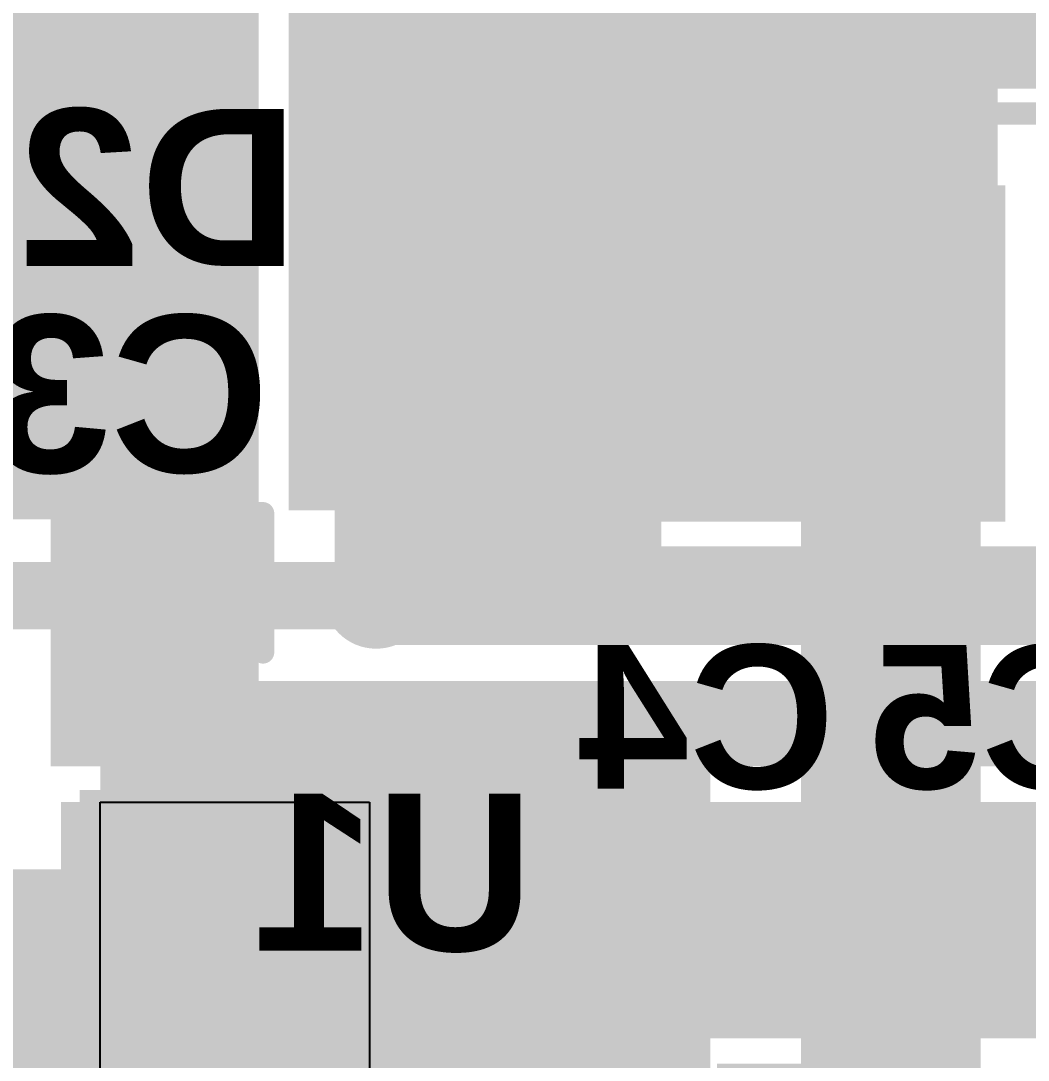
# Model space of a CAD drawing. Header units: millimetres. Extents: x -1.46 to 1.41, y -0.13 to 2.68.
# Drawn here: x -0.7577 to -0.5332, y 2.1085 to 2.3401 of the extents above; entities that cross this region are included whole.
import ezdxf

# ---------------------------------------------------------------- set-up
doc = ezdxf.new("R2010")
doc.units = ezdxf.units.MM
doc.header["$MEASUREMENT"] = 0
for name, color, linetype in [('BottomLayer', 5, 'Continuous'), ('BottomOverlay', 54, 'Continuous'), ('BottomPaste', 16, 'Continuous'), ('BottomSolder', 6, 'Continuous'), ('Mechanical2', 216, 'Continuous'), ('TopLayer', 1, 'Continuous'), ('TopSolder', 216, 'Continuous'), ('ViaHoleLayer', 16, 'Continuous')]:
    doc.layers.add(name, color=color, linetype=linetype)
doc.styles.add('Arial', font='arialbd.ttf', dxfattribs={"height": 0.2})

# ---------------------------------------------------------------- blocks, each defined once
blk = doc.blocks.new('CAP_0603_B_63')
at = {"layer": 'BottomLayer'}
for points in [[(-0.045, -0.0175), (-0.045, 0.0175), (-0.015, 0.0175), (-0.015, -0.0175)], [(0.015, -0.0175), (0.015, 0.0175), (0.045, 0.0175), (0.045, -0.0175)]]:
    blk.add_hatch(color=5, dxfattribs=at).paths.add_polyline_path(points)
at = {"layer": 'BottomPaste'}
for points in [[(-0.045, -0.0175), (-0.045, 0.0175), (-0.015, 0.0175), (-0.015, -0.0175)], [(0.015, -0.0175), (0.015, 0.0175), (0.045, 0.0175), (0.045, -0.0175)]]:
    blk.add_hatch(color=16, dxfattribs=at).paths.add_polyline_path(points)
at = {"layer": 'BottomSolder'}
for points in [[(-0.04736, -0.01986), (-0.04736, 0.01986), (-0.01264, 0.01986), (-0.01264, -0.01986)], [(0.01264, -0.01986), (0.01264, 0.01986), (0.04736, 0.01986), (0.04736, -0.01986)]]:
    blk.add_hatch(color=6, dxfattribs=at).paths.add_polyline_path(points)
at = {"layer": 'BottomOverlay', "const_width": 0.005}
for points in [[(-0.049, 0.021), (-0.018, 0.021)], [(-0.049, 0.021), (-0.049, -0.021)], [(0.018, 0.021), (0.049, 0.021)], [(0.049, 0.021), (0.049, -0.021)], [(-0.049, -0.021), (-0.018, -0.021)], [(0.018, -0.021), (0.049, -0.021)]]:
    blk.add_lwpolyline(points, dxfattribs=at)
at = {"layer": 'BottomOverlay', "const_width": 0.0025}
for points in [[(-0.05025, 0.021, 1), (-0.04775, 0.021, 1)], [(-0.05025, 0.021, 1), (-0.04775, 0.021, 1)], [(-0.01925, 0.021, 1), (-0.01675, 0.021, 1)], [(0.01675, 0.021, 1), (0.01925, 0.021, 1)], [(0.04775, 0.021, 1), (0.05025, 0.021, 1)], [(0.04775, 0.021, 1), (0.05025, 0.021, 1)], [(-0.05025, -0.021, 1), (-0.04775, -0.021, 1)], [(-0.05025, -0.021, 1), (-0.04775, -0.021, 1)], [(-0.01925, -0.021, 1), (-0.01675, -0.021, 1)], [(0.01675, -0.021, 1), (0.01925, -0.021, 1)], [(0.04775, -0.021, 1), (0.05025, -0.021, 1)], [(0.04775, -0.021, 1), (0.05025, -0.021, 1)]]:
    blk.add_lwpolyline(points, format="xyb", close=True, dxfattribs=at)
blk = doc.blocks.new('CAP_0402_B_80')
at = {"layer": 'BottomLayer'}
for points in [[(-0.0095, 0.0125), (-0.0095, -0.0125), (-0.0275, -0.0125), (-0.0275, 0.0125)], [(0.0275, 0.0125), (0.0275, -0.0125), (0.0095, -0.0125), (0.0095, 0.0125)]]:
    blk.add_hatch(color=5, dxfattribs=at).paths.add_polyline_path(points)
at = {"layer": 'BottomPaste'}
for points in [[(-0.0095, 0.0125), (-0.0095, -0.0125), (-0.0275, -0.0125), (-0.0275, 0.0125)], [(0.0275, 0.0125), (0.0275, -0.0125), (0.0095, -0.0125), (0.0095, 0.0125)]]:
    blk.add_hatch(color=16, dxfattribs=at).paths.add_polyline_path(points)
at = {"layer": 'BottomSolder'}
for points in [[(-0.00714, 0.01486), (-0.00714, -0.01486), (-0.02986, -0.01486), (-0.02986, 0.01486)], [(0.02986, 0.01486), (0.02986, -0.01486), (0.00714, -0.01486), (0.00714, 0.01486)]]:
    blk.add_hatch(color=6, dxfattribs=at).paths.add_polyline_path(points)
at = {"layer": 'BottomOverlay', "const_width": 0.005}
for points in [[(-0.031, 0.016), (-0.031, -0.016)], [(-0.031, 0.016), (-0.011, 0.016)], [(0.011, 0.016), (0.031, 0.016)], [(0.031, 0.016), (0.031, -0.016)], [(-0.031, -0.016), (-0.011, -0.016)], [(0.011, -0.016), (0.031, -0.016)]]:
    blk.add_lwpolyline(points, dxfattribs=at)
at = {"layer": 'BottomOverlay', "const_width": 0.0025}
for points in [[(-0.03225, 0.016, 1), (-0.02975, 0.016, 1)], [(-0.03225, 0.016, 1), (-0.02975, 0.016, 1)], [(-0.01225, 0.016, 1), (-0.00975, 0.016, 1)], [(0.00975, 0.016, 1), (0.01225, 0.016, 1)], [(0.02975, 0.016, 1), (0.03225, 0.016, 1)], [(0.02975, 0.016, 1), (0.03225, 0.016, 1)], [(-0.03225, -0.016, 1), (-0.02975, -0.016, 1)], [(-0.03225, -0.016, 1), (-0.02975, -0.016, 1)], [(-0.01225, -0.016, 1), (-0.00975, -0.016, 1)], [(0.00975, -0.016, 1), (0.01225, -0.016, 1)], [(0.02975, -0.016, 1), (0.03225, -0.016, 1)], [(0.02975, -0.016, 1), (0.03225, -0.016, 1)]]:
    blk.add_lwpolyline(points, format="xyb", close=True, dxfattribs=at)
blk = doc.blocks.new('CAP_0603_B_81')
at = {"layer": 'BottomLayer'}
for points in [[(-0.045, -0.0175), (-0.045, 0.0175), (-0.015, 0.0175), (-0.015, -0.0175)], [(0.015, -0.0175), (0.015, 0.0175), (0.045, 0.0175), (0.045, -0.0175)]]:
    blk.add_hatch(color=5, dxfattribs=at).paths.add_polyline_path(points)
at = {"layer": 'BottomPaste'}
for points in [[(-0.045, -0.0175), (-0.045, 0.0175), (-0.015, 0.0175), (-0.015, -0.0175)], [(0.015, -0.0175), (0.015, 0.0175), (0.045, 0.0175), (0.045, -0.0175)]]:
    blk.add_hatch(color=16, dxfattribs=at).paths.add_polyline_path(points)
at = {"layer": 'BottomSolder'}
for points in [[(-0.04736, -0.01986), (-0.04736, 0.01986), (-0.01264, 0.01986), (-0.01264, -0.01986)], [(0.01264, -0.01986), (0.01264, 0.01986), (0.04736, 0.01986), (0.04736, -0.01986)]]:
    blk.add_hatch(color=6, dxfattribs=at).paths.add_polyline_path(points)
at = {"layer": 'BottomOverlay', "const_width": 0.005}
for points in [[(-0.049, 0.021), (-0.018, 0.021)], [(-0.049, 0.021), (-0.049, -0.021)], [(0.018, 0.021), (0.049, 0.021)], [(0.049, 0.021), (0.049, -0.021)], [(-0.049, -0.021), (-0.018, -0.021)], [(0.018, -0.021), (0.049, -0.021)]]:
    blk.add_lwpolyline(points, dxfattribs=at)
at = {"layer": 'BottomOverlay', "const_width": 0.0025}
for points in [[(-0.05025, 0.021, 1), (-0.04775, 0.021, 1)], [(-0.05025, 0.021, 1), (-0.04775, 0.021, 1)], [(-0.01925, 0.021, 1), (-0.01675, 0.021, 1)], [(0.01675, 0.021, 1), (0.01925, 0.021, 1)], [(0.04775, 0.021, 1), (0.05025, 0.021, 1)], [(0.04775, 0.021, 1), (0.05025, 0.021, 1)], [(-0.05025, -0.021, 1), (-0.04775, -0.021, 1)], [(-0.05025, -0.021, 1), (-0.04775, -0.021, 1)], [(-0.01925, -0.021, 1), (-0.01675, -0.021, 1)], [(0.01675, -0.021, 1), (0.01925, -0.021, 1)], [(0.04775, -0.021, 1), (0.05025, -0.021, 1)], [(0.04775, -0.021, 1), (0.05025, -0.021, 1)]]:
    blk.add_lwpolyline(points, format="xyb", close=True, dxfattribs=at)
blk = doc.blocks.new('CAP_0603_B_103')
at = {"layer": 'BottomLayer'}
for points in [[(-0.045, -0.0175), (-0.045, 0.0175), (-0.015, 0.0175), (-0.015, -0.0175)], [(0.015, -0.0175), (0.015, 0.0175), (0.045, 0.0175), (0.045, -0.0175)]]:
    blk.add_hatch(color=5, dxfattribs=at).paths.add_polyline_path(points)
at = {"layer": 'BottomPaste'}
for points in [[(-0.045, -0.0175), (-0.045, 0.0175), (-0.015, 0.0175), (-0.015, -0.0175)], [(0.015, -0.0175), (0.015, 0.0175), (0.045, 0.0175), (0.045, -0.0175)]]:
    blk.add_hatch(color=16, dxfattribs=at).paths.add_polyline_path(points)
at = {"layer": 'BottomSolder'}
for points in [[(-0.04736, -0.01986), (-0.04736, 0.01986), (-0.01264, 0.01986), (-0.01264, -0.01986)], [(0.01264, -0.01986), (0.01264, 0.01986), (0.04736, 0.01986), (0.04736, -0.01986)]]:
    blk.add_hatch(color=6, dxfattribs=at).paths.add_polyline_path(points)
at = {"layer": 'BottomOverlay', "const_width": 0.005}
for points in [[(-0.049, 0.021), (-0.018, 0.021)], [(-0.049, 0.021), (-0.049, -0.021)], [(0.018, 0.021), (0.049, 0.021)], [(0.049, 0.021), (0.049, -0.021)], [(-0.049, -0.021), (-0.018, -0.021)], [(0.018, -0.021), (0.049, -0.021)]]:
    blk.add_lwpolyline(points, dxfattribs=at)
at = {"layer": 'BottomOverlay', "const_width": 0.0025}
for points in [[(-0.05025, 0.021, 1), (-0.04775, 0.021, 1)], [(-0.05025, 0.021, 1), (-0.04775, 0.021, 1)], [(-0.01925, 0.021, 1), (-0.01675, 0.021, 1)], [(0.01675, 0.021, 1), (0.01925, 0.021, 1)], [(0.04775, 0.021, 1), (0.05025, 0.021, 1)], [(0.04775, 0.021, 1), (0.05025, 0.021, 1)], [(-0.05025, -0.021, 1), (-0.04775, -0.021, 1)], [(-0.05025, -0.021, 1), (-0.04775, -0.021, 1)], [(-0.01925, -0.021, 1), (-0.01675, -0.021, 1)], [(0.01675, -0.021, 1), (0.01925, -0.021, 1)], [(0.04775, -0.021, 1), (0.05025, -0.021, 1)], [(0.04775, -0.021, 1), (0.05025, -0.021, 1)]]:
    blk.add_lwpolyline(points, format="xyb", close=True, dxfattribs=at)
blk = doc.blocks.new('SMA_B_115')
at = {"layer": 'BottomLayer'}
for points in [[(-0.12795, 0.03346), (-0.02953, 0.03346), (-0.02953, -0.03346), (-0.12795, -0.03346)], [(0.02953, 0.03346), (0.12795, 0.03346), (0.12795, -0.03346), (0.02953, -0.03346)]]:
    blk.add_hatch(color=5, dxfattribs=at).paths.add_polyline_path(points)
at = {"layer": 'BottomOverlay'}
for points in [[(-0.175, -0.05598), (-0.12906, -0.05598), (-0.12906, 0.05597), (-0.175, 0.05597)], [(-0.12992, 0.03638), (-0.1022, 0.03638), (-0.1022, 0.05598), (-0.12992, 0.05598)], [(-0.12992, -0.05598), (-0.1022, -0.05598), (-0.1022, -0.03638), (-0.12992, -0.03638)]]:
    blk.add_hatch(color=54, dxfattribs=at).paths.add_polyline_path(points)
at = {"layer": 'BottomPaste'}
for points in [[(-0.12795, 0.03346), (-0.02953, 0.03346), (-0.02953, -0.03346), (-0.12795, -0.03346)], [(0.02953, 0.03346), (0.12795, 0.03346), (0.12795, -0.03346), (0.02953, -0.03346)]]:
    blk.add_hatch(color=16, dxfattribs=at).paths.add_polyline_path(points)
at = {"layer": 'BottomSolder'}
for points in [[(-0.13195, 0.03746), (-0.02553, 0.03746), (-0.02553, -0.03746), (-0.13195, -0.03746)], [(0.02553, 0.03746), (0.13195, 0.03746), (0.13195, -0.03746), (0.02553, -0.03746)]]:
    blk.add_hatch(color=6, dxfattribs=at).paths.add_polyline_path(points)
at = {"layer": 'BottomOverlay', "const_width": 0.005}
for points in [[(-0.10465, 0.05345), (0.08115, 0.05345)], [(0.08115, 0.03985), (0.08115, 0.05345)], [(0.08115, -0.05345), (0.08115, -0.03985)], [(-0.10465, -0.05345), (0.08115, -0.05345)]]:
    blk.add_lwpolyline(points, dxfattribs=at)
at = {"layer": 'BottomOverlay', "const_width": 0.0025}
for points in [[(-0.1059, 0.05345, 1), (-0.1034, 0.05345, 1)], [(0.0799, 0.05345, 1), (0.0824, 0.05345, 1)], [(0.0799, 0.05345, 1), (0.0824, 0.05345, 1)], [(0.0799, 0.03985, 1), (0.0824, 0.03985, 1)], [(0.0799, -0.03985, 1), (0.0824, -0.03985, 1)], [(-0.1059, -0.05345, 1), (-0.1034, -0.05345, 1)], [(0.0799, -0.05345, 1), (0.0824, -0.05345, 1)], [(0.0799, -0.05345, 1), (0.0824, -0.05345, 1)]]:
    blk.add_lwpolyline(points, format="xyb", close=True, dxfattribs=at)
blk = doc.blocks.new('LM5160ADNTR_B_156')
at = {"layer": 'BottomLayer'}
for points in [[(-0.05118, 0.05906), (0.05118, 0.05906), (0.05118, -0.05906), (-0.05118, -0.05906)], [(-0.08661, 0.05413), (-0.06299, 0.05413), (-0.06299, 0.04429), (-0.08661, 0.04429)], [(0.06299, 0.05413), (0.08661, 0.05413), (0.08661, 0.04429), (0.06299, 0.04429)], [(-0.08661, 0.03445), (-0.06299, 0.03445), (-0.06299, 0.02461), (-0.08661, 0.02461)], [(0.06299, 0.03445), (0.08661, 0.03445), (0.08661, 0.02461), (0.06299, 0.02461)], [(-0.08661, 0.01476), (-0.06299, 0.01476), (-0.06299, 0.00492), (-0.08661, 0.00492)], [(0.06299, 0.01476), (0.08661, 0.01476), (0.08661, 0.00492), (0.06299, 0.00492)], [(-0.08661, -0.00492), (-0.06299, -0.00492), (-0.06299, -0.01476), (-0.08661, -0.01476)], [(0.06299, -0.00492), (0.08661, -0.00492), (0.08661, -0.01476), (0.06299, -0.01476)], [(-0.08661, -0.02461), (-0.06299, -0.02461), (-0.06299, -0.03445), (-0.08661, -0.03445)], [(0.06299, -0.02461), (0.08661, -0.02461), (0.08661, -0.03445), (0.06299, -0.03445)], [(-0.08661, -0.04429), (-0.06299, -0.04429), (-0.06299, -0.05413), (-0.08661, -0.05413)], [(0.06299, -0.04429), (0.08661, -0.04429), (0.08661, -0.05413), (0.06299, -0.05413)]]:
    blk.add_hatch(color=5, dxfattribs=at).paths.add_polyline_path(points)
at = {"layer": 'BottomPaste'}
for points in [[(-0.05118, 0.05906), (0.05118, 0.05906), (0.05118, -0.05906), (-0.05118, -0.05906)], [(-0.08661, 0.05413), (-0.06299, 0.05413), (-0.06299, 0.04429), (-0.08661, 0.04429)], [(0.06299, 0.05413), (0.08661, 0.05413), (0.08661, 0.04429), (0.06299, 0.04429)], [(-0.08661, 0.03445), (-0.06299, 0.03445), (-0.06299, 0.02461), (-0.08661, 0.02461)], [(0.06299, 0.03445), (0.08661, 0.03445), (0.08661, 0.02461), (0.06299, 0.02461)], [(-0.08661, 0.01476), (-0.06299, 0.01476), (-0.06299, 0.00492), (-0.08661, 0.00492)], [(0.06299, 0.01476), (0.08661, 0.01476), (0.08661, 0.00492), (0.06299, 0.00492)], [(-0.08661, -0.00492), (-0.06299, -0.00492), (-0.06299, -0.01476), (-0.08661, -0.01476)], [(0.06299, -0.00492), (0.08661, -0.00492), (0.08661, -0.01476), (0.06299, -0.01476)], [(-0.08661, -0.02461), (-0.06299, -0.02461), (-0.06299, -0.03445), (-0.08661, -0.03445)], [(0.06299, -0.02461), (0.08661, -0.02461), (0.08661, -0.03445), (0.06299, -0.03445)], [(-0.08661, -0.04429), (-0.06299, -0.04429), (-0.06299, -0.05413), (-0.08661, -0.05413)], [(0.06299, -0.04429), (0.08661, -0.04429), (0.08661, -0.05413), (0.06299, -0.05413)]]:
    blk.add_hatch(color=16, dxfattribs=at).paths.add_polyline_path(points)
at = {"layer": 'BottomSolder'}
for points in [[(-0.05518, 0.06306), (0.05518, 0.06306), (0.05518, -0.06306), (-0.05518, -0.06306)], [(-0.09061, 0.05813), (-0.05899, 0.05813), (-0.05899, 0.04029), (-0.09061, 0.04029)], [(0.05899, 0.05813), (0.09061, 0.05813), (0.09061, 0.04029), (0.05899, 0.04029)], [(-0.09061, 0.03845), (-0.05899, 0.03845), (-0.05899, 0.02061), (-0.09061, 0.02061)], [(0.05899, 0.03845), (0.09061, 0.03845), (0.09061, 0.02061), (0.05899, 0.02061)], [(-0.09061, 0.01876), (-0.05899, 0.01876), (-0.05899, 0.00092), (-0.09061, 0.00092)], [(0.05899, 0.01876), (0.09061, 0.01876), (0.09061, 0.00092), (0.05899, 0.00092)], [(-0.09061, -0.00092), (-0.05899, -0.00092), (-0.05899, -0.01876), (-0.09061, -0.01876)], [(0.05899, -0.00092), (0.09061, -0.00092), (0.09061, -0.01876), (0.05899, -0.01876)], [(-0.09061, -0.02061), (-0.05899, -0.02061), (-0.05899, -0.03845), (-0.09061, -0.03845)], [(0.05899, -0.02061), (0.09061, -0.02061), (0.09061, -0.03845), (0.05899, -0.03845)], [(-0.09061, -0.04029), (-0.05899, -0.04029), (-0.05899, -0.05813), (-0.09061, -0.05813)], [(0.05899, -0.04029), (0.09061, -0.04029), (0.09061, -0.05813), (0.05899, -0.05813)]]:
    blk.add_hatch(color=6, dxfattribs=at).paths.add_polyline_path(points)
at = {"layer": 'BottomOverlay', "const_width": 0.005}
for points in [[(0.081, 0.081), (-0.081, 0.081)], [(-0.081, 0.081), (-0.081, 0.065)], [(0.081, 0.081), (0.081, 0.065)], [(-0.081, -0.065), (-0.081, -0.081)], [(0.081, -0.065), (0.081, -0.081)], [(0.081, -0.081), (-0.081, -0.081)]]:
    blk.add_lwpolyline(points, dxfattribs=at)
at = {"layer": 'BottomOverlay'}
for points, const_width in [([(-0.08225, 0.081, 1), (-0.07975, 0.081, 1)], 0.0025), ([(-0.08225, 0.081, 1), (-0.07975, 0.081, 1)], 0.0025), ([(0.07975, 0.081, 1), (0.08225, 0.081, 1)], 0.0025), ([(0.07975, 0.081, 1), (0.08225, 0.081, 1)], 0.0025), ([(-0.08225, 0.065, 1), (-0.07975, 0.065, 1)], 0.0025), ([(0.07975, 0.065, 1), (0.08225, 0.065, 1)], 0.0025), ([(-0.09576, -0.051, 1), (-0.10024, -0.051, 1)], 0.01), ([(-0.10274, -0.051, 1), (-0.09774, -0.051, 1)], 0.005), ([(-0.09826, -0.051, 1), (-0.09326, -0.051, 1)], 0.005), ([(-0.08225, -0.065, 1), (-0.07975, -0.065, 1)], 0.0025), ([(0.07975, -0.065, 1), (0.08225, -0.065, 1)], 0.0025), ([(-0.08225, -0.081, 1), (-0.07975, -0.081, 1)], 0.0025), ([(-0.08225, -0.081, 1), (-0.07975, -0.081, 1)], 0.0025), ([(0.07975, -0.081, 1), (0.08225, -0.081, 1)], 0.0025), ([(0.07975, -0.081, 1), (0.08225, -0.081, 1)], 0.0025)]:
    blk.add_lwpolyline(points, format="xyb", close=True, dxfattribs=dict(at, const_width=const_width))

msp = doc.modelspace()

# ---------------------------------------------------------------- hatches: boundary and pattern name
at = {"layer": 'BottomLayer'}
for points in [[(-0.751, 2.174), (-0.70471, 2.174), (-0.70471, 2.372), (-0.751, 2.372)], [(-0.683, 2.231), (-0.54, 2.231), (-0.54, 2.368), (-0.683, 2.368)], [(-0.558, 2.325), (-0.355, 2.325), (-0.355, 2.368), (-0.558, 2.368)], [(-0.751, 2.174), (-0.356, 2.174), (-0.356, 2.193), (-0.751, 2.193)], [(-0.74871, 2.11337), (-0.445, 2.11337), (-0.445, 2.166), (-0.74871, 2.166)], [(-0.78671, 2.064), (-0.64671, 2.064), (-0.64671, 2.151), (-0.78671, 2.151)]]:
    msp.add_hatch(color=5, dxfattribs=at).paths.add_polyline_path(points)
h = msp.add_hatch(color=5, dxfattribs=at)
edge = h.paths.add_edge_path()
edge.add_arc((-0.68148, 2.32727), 0.01181, 0, 360)
h = msp.add_hatch(color=5, dxfattribs=at)
edge = h.paths.add_edge_path()
edge.add_arc((-0.65427, 2.32727), 0.01181, 0, 360)
h = msp.add_hatch(color=5, dxfattribs=at)
edge = h.paths.add_edge_path()
edge.add_arc((-0.68148, 2.3007), 0.01181, 0, 360)
h = msp.add_hatch(color=5, dxfattribs=at)
edge = h.paths.add_edge_path()
edge.add_arc((-0.65427, 2.3007), 0.01181, 0, 360)
h = msp.add_hatch(color=5, dxfattribs=at)
edge = h.paths.add_edge_path()
edge.add_arc((-0.68148, 2.27414), 0.01181, 0, 360)
h = msp.add_hatch(color=5, dxfattribs=at)
edge = h.paths.add_edge_path()
edge.add_arc((-0.65427, 2.27414), 0.01181, 0, 360)
h = msp.add_hatch(color=5, dxfattribs=at)
edge = h.paths.add_edge_path()
edge.add_arc((-0.68148, 2.24757), 0.01181, 0, 360)
h = msp.add_hatch(color=5, dxfattribs=at)
edge = h.paths.add_edge_path()
edge.add_arc((-0.65427, 2.24757), 0.01181, 0, 360)
h = msp.add_hatch(color=5, dxfattribs=at)
edge = h.paths.add_edge_path()
edge.add_arc((-0.67848, 2.212), 0.01181, 0, 360)
h = msp.add_hatch(color=5, dxfattribs=at)
edge = h.paths.add_edge_path()
edge.add_arc((-0.61719, 2.153), 0.01181, 0, 360)
h = msp.add_hatch(color=5, dxfattribs=at)
edge = h.paths.add_edge_path()
edge.add_arc((-0.696, 2.14697), 0.01181, 0, 360)
h = msp.add_hatch(color=5, dxfattribs=at)
edge = h.paths.add_edge_path()
edge.add_arc((-0.61719, 2.1276), 0.01181, 0, 360)
h = msp.add_hatch(color=5, dxfattribs=at)
edge = h.paths.add_edge_path()
edge.add_arc((-0.72469, 2.1204), 0.01181, 0, 360)
h = msp.add_hatch(color=5, dxfattribs=at)
edge = h.paths.add_edge_path()
edge.add_arc((-0.696, 2.1204), 0.01181, 0, 360)
at = {"layer": 'BottomSolder'}
h = msp.add_hatch(color=6, dxfattribs=at)
edge = h.paths.add_edge_path()
edge.add_arc((-0.68148, 2.32727), 0.00591, 0, 360)
h = msp.add_hatch(color=6, dxfattribs=at)
edge = h.paths.add_edge_path()
edge.add_arc((-0.65427, 2.32727), 0.00591, 0, 360)
h = msp.add_hatch(color=6, dxfattribs=at)
edge = h.paths.add_edge_path()
edge.add_arc((-0.68148, 2.3007), 0.00591, 0, 360)
h = msp.add_hatch(color=6, dxfattribs=at)
edge = h.paths.add_edge_path()
edge.add_arc((-0.65427, 2.3007), 0.00591, 0, 360)
h = msp.add_hatch(color=6, dxfattribs=at)
edge = h.paths.add_edge_path()
edge.add_arc((-0.68148, 2.27414), 0.00591, 0, 360)
h = msp.add_hatch(color=6, dxfattribs=at)
edge = h.paths.add_edge_path()
edge.add_arc((-0.65427, 2.27414), 0.00591, 0, 360)
h = msp.add_hatch(color=6, dxfattribs=at)
edge = h.paths.add_edge_path()
edge.add_arc((-0.68148, 2.24757), 0.00591, 0, 360)
h = msp.add_hatch(color=6, dxfattribs=at)
edge = h.paths.add_edge_path()
edge.add_arc((-0.65427, 2.24757), 0.00591, 0, 360)
h = msp.add_hatch(color=6, dxfattribs=at)
edge = h.paths.add_edge_path()
edge.add_arc((-0.67848, 2.212), 0.00591, 0, 360)
h = msp.add_hatch(color=6, dxfattribs=at)
edge = h.paths.add_edge_path()
edge.add_arc((-0.61719, 2.153), 0.00591, 0, 360)
h = msp.add_hatch(color=6, dxfattribs=at)
edge = h.paths.add_edge_path()
edge.add_arc((-0.696, 2.14697), 0.00591, 0, 360)
h = msp.add_hatch(color=6, dxfattribs=at)
edge = h.paths.add_edge_path()
edge.add_arc((-0.61719, 2.1276), 0.00591, 0, 360)
h = msp.add_hatch(color=6, dxfattribs=at)
edge = h.paths.add_edge_path()
edge.add_arc((-0.72469, 2.1204), 0.00591, 0, 360)
h = msp.add_hatch(color=6, dxfattribs=at)
edge = h.paths.add_edge_path()
edge.add_arc((-0.696, 2.1204), 0.00591, 0, 360)
at = {"layer": 'TopLayer'}
for points in [[(-0.79722, 2.36522), (-0.75722, 2.32522), (-0.68622, 2.39623), (-0.72622, 2.43622)], [(-0.698, 2.231), (-0.632, 2.231), (-0.632, 2.368), (-0.698, 2.368)], [(-0.797, 2.229), (-0.732, 2.229), (-0.732, 2.366), (-0.797, 2.366)], [(-0.74, 2.105), (-0.604, 2.105), (-0.604, 2.181), (-0.74, 2.181)]]:
    msp.add_hatch(color=1, dxfattribs=at).paths.add_polyline_path(points)
h = msp.add_hatch(color=1, dxfattribs=at)
edge = h.paths.add_edge_path()
edge.add_arc((-0.68148, 2.32727), 0.01181, 0, 360)
h = msp.add_hatch(color=1, dxfattribs=at)
edge = h.paths.add_edge_path()
edge.add_arc((-0.65427, 2.32727), 0.01181, 0, 360)
h = msp.add_hatch(color=1, dxfattribs=at)
edge = h.paths.add_edge_path()
edge.add_arc((-0.68148, 2.3007), 0.01181, 0, 360)
h = msp.add_hatch(color=1, dxfattribs=at)
edge = h.paths.add_edge_path()
edge.add_arc((-0.65427, 2.3007), 0.01181, 0, 360)
h = msp.add_hatch(color=1, dxfattribs=at)
edge = h.paths.add_edge_path()
edge.add_arc((-0.68148, 2.27414), 0.01181, 0, 360)
h = msp.add_hatch(color=1, dxfattribs=at)
edge = h.paths.add_edge_path()
edge.add_arc((-0.65427, 2.27414), 0.01181, 0, 360)
h = msp.add_hatch(color=1, dxfattribs=at)
edge = h.paths.add_edge_path()
edge.add_arc((-0.68148, 2.24757), 0.01181, 0, 360)
h = msp.add_hatch(color=1, dxfattribs=at)
edge = h.paths.add_edge_path()
edge.add_arc((-0.65427, 2.24757), 0.01181, 0, 360)
h = msp.add_hatch(color=1, dxfattribs=at)
edge = h.paths.add_edge_path()
edge.add_arc((-0.67848, 2.212), 0.01181, 0, 360)
h = msp.add_hatch(color=1, dxfattribs=at)
edge = h.paths.add_edge_path()
edge.add_arc((-0.61719, 2.153), 0.01181, 0, 360)
h = msp.add_hatch(color=1, dxfattribs=at)
edge = h.paths.add_edge_path()
edge.add_arc((-0.696, 2.14697), 0.01181, 0, 360)
h = msp.add_hatch(color=1, dxfattribs=at)
edge = h.paths.add_edge_path()
edge.add_arc((-0.61719, 2.1276), 0.01181, 0, 360)
h = msp.add_hatch(color=1, dxfattribs=at)
edge = h.paths.add_edge_path()
edge.add_arc((-0.72469, 2.1204), 0.01181, 0, 360)
h = msp.add_hatch(color=1, dxfattribs=at)
edge = h.paths.add_edge_path()
edge.add_arc((-0.696, 2.1204), 0.01181, 0, 360)
at = {"layer": 'TopSolder'}
h = msp.add_hatch(color=216, dxfattribs=at)
edge = h.paths.add_edge_path()
edge.add_arc((-0.68148, 2.32727), 0.00591, 0, 360)
h = msp.add_hatch(color=216, dxfattribs=at)
edge = h.paths.add_edge_path()
edge.add_arc((-0.65427, 2.32727), 0.00591, 0, 360)
h = msp.add_hatch(color=216, dxfattribs=at)
edge = h.paths.add_edge_path()
edge.add_arc((-0.68148, 2.3007), 0.00591, 0, 360)
h = msp.add_hatch(color=216, dxfattribs=at)
edge = h.paths.add_edge_path()
edge.add_arc((-0.65427, 2.3007), 0.00591, 0, 360)
h = msp.add_hatch(color=216, dxfattribs=at)
edge = h.paths.add_edge_path()
edge.add_arc((-0.68148, 2.27414), 0.00591, 0, 360)
h = msp.add_hatch(color=216, dxfattribs=at)
edge = h.paths.add_edge_path()
edge.add_arc((-0.65427, 2.27414), 0.00591, 0, 360)
h = msp.add_hatch(color=216, dxfattribs=at)
edge = h.paths.add_edge_path()
edge.add_arc((-0.68148, 2.24757), 0.00591, 0, 360)
h = msp.add_hatch(color=216, dxfattribs=at)
edge = h.paths.add_edge_path()
edge.add_arc((-0.65427, 2.24757), 0.00591, 0, 360)
h = msp.add_hatch(color=216, dxfattribs=at)
edge = h.paths.add_edge_path()
edge.add_arc((-0.67848, 2.212), 0.00591, 0, 360)
h = msp.add_hatch(color=216, dxfattribs=at)
edge = h.paths.add_edge_path()
edge.add_arc((-0.61719, 2.153), 0.00591, 0, 360)
h = msp.add_hatch(color=216, dxfattribs=at)
edge = h.paths.add_edge_path()
edge.add_arc((-0.696, 2.14697), 0.00591, 0, 360)
h = msp.add_hatch(color=216, dxfattribs=at)
edge = h.paths.add_edge_path()
edge.add_arc((-0.61719, 2.1276), 0.00591, 0, 360)
h = msp.add_hatch(color=216, dxfattribs=at)
edge = h.paths.add_edge_path()
edge.add_arc((-0.72469, 2.1204), 0.00591, 0, 360)
h = msp.add_hatch(color=216, dxfattribs=at)
edge = h.paths.add_edge_path()
edge.add_arc((-0.696, 2.1204), 0.00591, 0, 360)
at = {"layer": 'ViaHoleLayer'}
h = msp.add_hatch(color=16, dxfattribs=at)
edge = h.paths.add_edge_path()
edge.add_arc((-0.68148, 2.32727), 0.00591, 0, 360)
h = msp.add_hatch(color=16, dxfattribs=at)
edge = h.paths.add_edge_path()
edge.add_arc((-0.65427, 2.32727), 0.00591, 0, 360)
h = msp.add_hatch(color=16, dxfattribs=at)
edge = h.paths.add_edge_path()
edge.add_arc((-0.68148, 2.3007), 0.00591, 0, 360)
h = msp.add_hatch(color=16, dxfattribs=at)
edge = h.paths.add_edge_path()
edge.add_arc((-0.65427, 2.3007), 0.00591, 0, 360)
h = msp.add_hatch(color=16, dxfattribs=at)
edge = h.paths.add_edge_path()
edge.add_arc((-0.68148, 2.27414), 0.00591, 0, 360)
h = msp.add_hatch(color=16, dxfattribs=at)
edge = h.paths.add_edge_path()
edge.add_arc((-0.65427, 2.27414), 0.00591, 0, 360)
h = msp.add_hatch(color=16, dxfattribs=at)
edge = h.paths.add_edge_path()
edge.add_arc((-0.68148, 2.24757), 0.00591, 0, 360)
h = msp.add_hatch(color=16, dxfattribs=at)
edge = h.paths.add_edge_path()
edge.add_arc((-0.65427, 2.24757), 0.00591, 0, 360)
h = msp.add_hatch(color=16, dxfattribs=at)
edge = h.paths.add_edge_path()
edge.add_arc((-0.67848, 2.212), 0.00591, 0, 360)
h = msp.add_hatch(color=16, dxfattribs=at)
edge = h.paths.add_edge_path()
edge.add_arc((-0.61719, 2.153), 0.00591, 0, 360)
h = msp.add_hatch(color=16, dxfattribs=at)
edge = h.paths.add_edge_path()
edge.add_arc((-0.696, 2.14697), 0.00591, 0, 360)
h = msp.add_hatch(color=16, dxfattribs=at)
edge = h.paths.add_edge_path()
edge.add_arc((-0.61719, 2.1276), 0.00591, 0, 360)
h = msp.add_hatch(color=16, dxfattribs=at)
edge = h.paths.add_edge_path()
edge.add_arc((-0.72469, 2.1204), 0.00591, 0, 360)
h = msp.add_hatch(color=16, dxfattribs=at)
edge = h.paths.add_edge_path()
edge.add_arc((-0.696, 2.1204), 0.00591, 0, 360)

# ---------------------------------------------------------------- linework, layer by layer
at = {"layer": 'BottomLayer', "const_width": 0.022}
msp.add_lwpolyline([(-0.67848, 2.212), (-0.25136, 2.212)], dxfattribs=at)
at = {"layer": 'BottomLayer', "const_width": 0.011}
msp.add_lwpolyline([(-0.68398, 2.212, 1), (-0.67298, 2.212, 1)], format="xyb", close=True, dxfattribs=at)
at = {"layer": 'BottomOverlay', "const_width": 0.007}
msp.add_lwpolyline([(-0.58729, 2.152), (-0.58729, 2.162)], dxfattribs=at)
at = {"layer": 'BottomOverlay', "const_width": 0.0035}
for points in [[(-0.58904, 2.162, 1), (-0.58554, 2.162, 1)], [(-0.58904, 2.152, 1), (-0.58554, 2.152, 1)]]:
    msp.add_lwpolyline(points, format="xyb", close=True, dxfattribs=at)
at = {"layer": 'Mechanical2', "const_width": 0.015}
msp.add_lwpolyline([(1.39764, 1.27953, 1), (-1.39764, 1.27953, 1)], format="xyb", close=True, dxfattribs=at)
at = {"layer": 'TopLayer'}
for p, q in [((-0.74, 2.166), (-0.68, 2.166)), ((-0.74, 1.976), (-0.74, 2.166)), ((-0.68, 2.166), (-0.68, 1.976))]:
    msp.add_line(p, q, dxfattribs=at)
for points, const_width in [([(-0.56381, 1.86719), (-0.56381, 2.38037)], 0.04), ([(-0.983, 2.212), (-0.67848, 2.212)], 0.015)]:
    msp.add_lwpolyline(points, dxfattribs=dict(at, const_width=const_width))
at = {"layer": 'TopLayer', "const_width": 0.0075}
msp.add_lwpolyline([(-0.68223, 2.212, 1), (-0.67473, 2.212, 1)], format="xyb", close=True, dxfattribs=at)

# ---------------------------------------------------------------- block references
for name, p, rotation in [('CAP_0603_B_63', (-0.558, 2.38137), 90), ('CAP_0603_B_103', (-0.72471, 2.18137), 90), ('CAP_0603_B_81', (-0.54271, 2.11337), 90), ('CAP_0402_B_80', (-0.58771, 2.11487), 90), ('LM5160ADNTR_B_156', (-0.73552, 2.04153), 180)]:
    msp.add_blockref(name, p, dxfattribs=dict(rotation=rotation))
msp.add_blockref('SMA_B_115', (-0.51274, 2.266))

# ---------------------------------------------------------------- texts
at = {"layer": 'BottomOverlay', "style": 'Arial', "text_generation_flag": 2}
for s, height, p in [('D2', 0.035, (-0.69584, 2.28551)), ('C37', 0.035, (-0.70235, 2.23951)), ('C4', 0.032, (-0.57634, 2.16901)), ('C5', 0.032, (-0.51134, 2.16901)), ('U1', 0.035, (-0.64339, 2.13288))]:
    msp.add_text(s, height=height, dxfattribs=at).set_placement(p)

doc.saveas('drawing.dxf')
